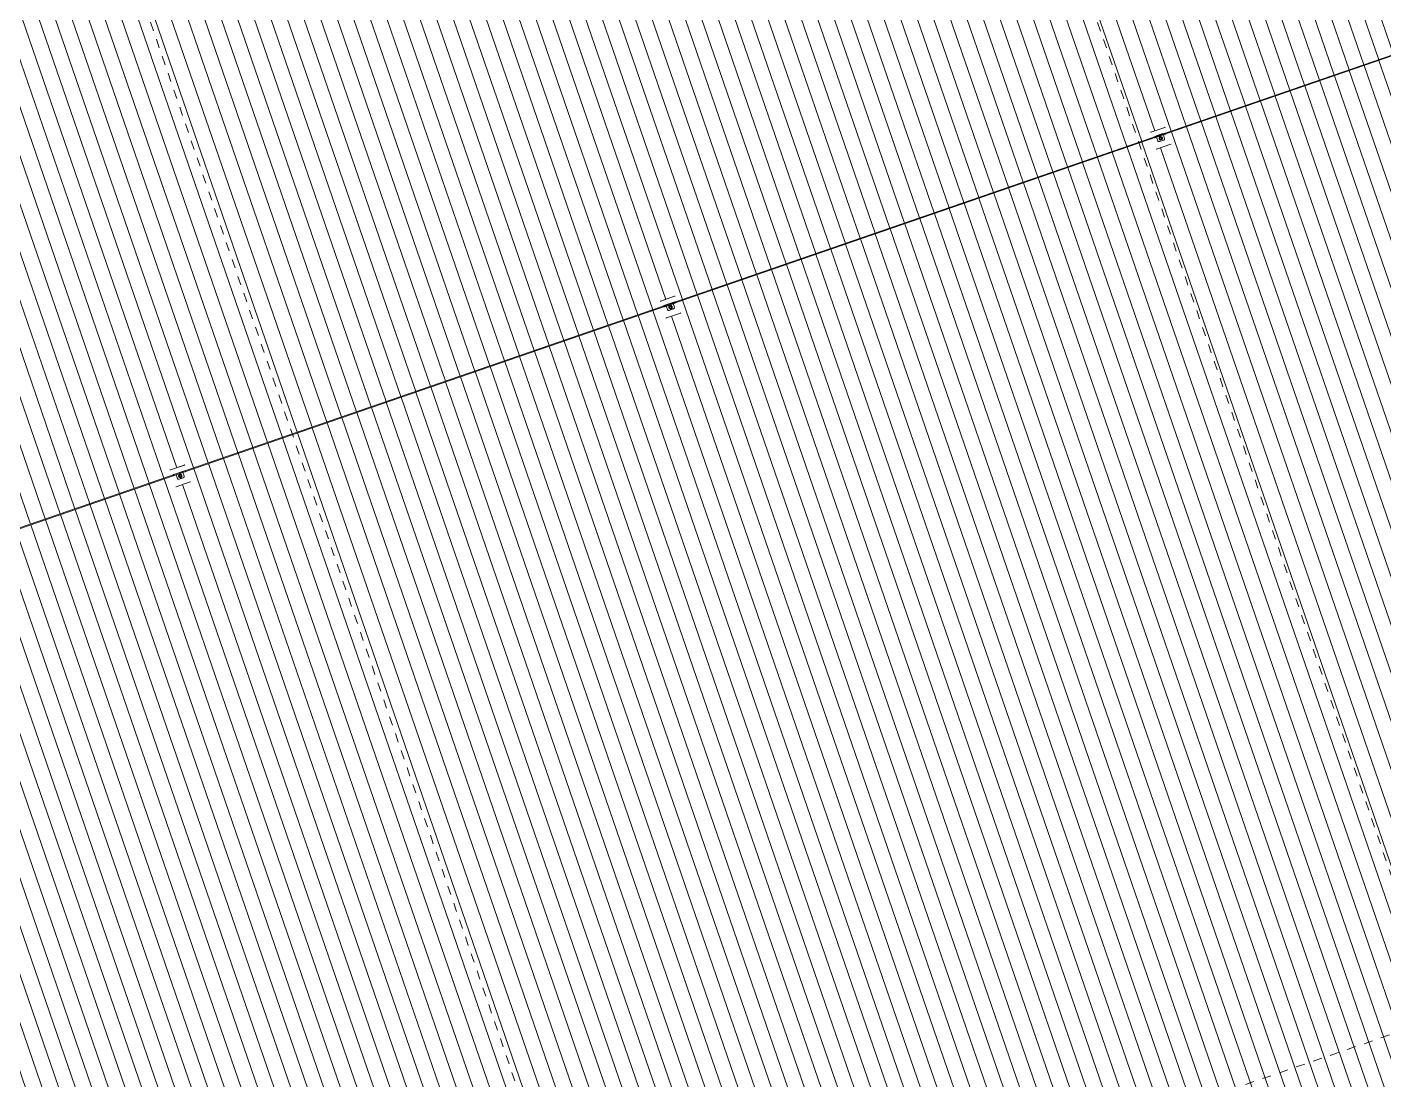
# Model space of a CAD drawing. Header units: metres. Extents: x -2477 to -2336, y 3945 to 4052.
# Drawn here: x -2385.2 to -2370.05, y 3983.25 to 3995 of the extents above; entities that cross this region are included whole.
import ezdxf

# ---------------------------------------------------------------- set-up
doc = ezdxf.new("R2010")
doc.units = ezdxf.units.M
doc.linetypes.add('Grid Line', pattern=[0.021, 0.012, -0.003, 0.003, -0.003])
for name, color, linetype, lineweight in [('A-ROOF-PATT', 132, 'Continuous', 5), ('Q-SPCQ', 91, 'Continuous', 5), ('S-GRID', 1, 'Continuous', 5)]:
    doc.layers.add(name, color=color, linetype=linetype, lineweight=lineweight)

# ---------------------------------------------------------------- blocks, each defined once
blk = doc.blocks.new('Static Line_Sayfa_Metal Deck_Pan Mount - Up to 15 _ pitch - Max 2 Users-1845874-ROOF - Part A')
at = {"layer": 'Q-SPCQ'}
for p, q in [((-2350.648, 4001.334), (-2438.25, 3971.17)), ((-2438.248, 3971.163), (-2350.645, 4001.327)), ((-2372.49, 3993.88), (-2372.487, 3993.882)), ((-2372.653, 3993.825), (-2372.649, 3993.825)), ((-2372.647, 3993.826), (-2372.651, 3993.826)), ((-2372.648, 3993.825), (-2372.491, 3993.879)), ((-2372.493, 3993.879), (-2372.646, 3993.826)), ((-2372.612, 3993.774), (-2372.616, 3993.772)), ((-2372.616, 3993.771), (-2372.616, 3993.772)), ((-2372.614, 3993.766), (-2372.616, 3993.772)), ((-2372.612, 3993.762), (-2372.614, 3993.766)), ((-2372.612, 3993.762), (-2372.608, 3993.762)), ((-2372.49, 3993.816), (-2372.61, 3993.775)), ((-2372.606, 3993.763), (-2372.486, 3993.804)), ((-2372.513, 3993.81), (-2372.588, 3993.784)), ((-2372.588, 3993.784), (-2372.588, 3993.784)), ((-2372.588, 3993.784), (-2372.588, 3993.782)), ((-2372.57, 3993.731), (-2372.584, 3993.771)), ((-2372.57, 3993.731), (-2372.57, 3993.731)), ((-2372.556, 3993.751), (-2372.556, 3993.751)), ((-2372.551, 3993.722), (-2372.504, 3993.738)), ((-2372.548, 3993.754), (-2372.548, 3993.753)), ((-2372.546, 3993.754), (-2372.546, 3993.754)), ((-2372.527, 3993.76), (-2372.527, 3993.76)), ((-2372.526, 3993.761), (-2372.526, 3993.762)), ((-2372.518, 3993.764), (-2372.518, 3993.764)), ((-2372.512, 3993.808), (-2372.512, 3993.81)), ((-2372.513, 3993.81), (-2372.512, 3993.81)), ((-2372.508, 3993.797), (-2372.494, 3993.757)), ((-2372.489, 3993.881), (-2372.492, 3993.879)), ((-2372.483, 3993.817), (-2372.488, 3993.817)), ((-2372.484, 3993.805), (-2372.48, 3993.807)), ((-2372.483, 3993.817), (-2372.482, 3993.812)), ((-2372.483, 3993.817), (-2372.483, 3993.817)), ((-2372.481, 3993.812), (-2372.48, 3993.807)), ((-2372.584, 3993.637), (-2372.588, 3993.637)), ((-2372.426, 3993.691), (-2372.583, 3993.637)), ((-2372.422, 3993.694), (-2372.425, 3993.691)), ((-2378.122, 3991.941), (-2378.126, 3991.941)), ((-2378.126, 3991.94), (-2378.124, 3991.94)), ((-2378.123, 3991.94), (-2377.966, 3991.994)), ((-2377.968, 3991.994), (-2378.121, 3991.941)), ((-2377.965, 3991.931), (-2378.085, 3991.89)), ((-2378.081, 3991.877), (-2377.961, 3991.919)), ((-2377.988, 3991.925), (-2378.063, 3991.899)), ((-2377.988, 3991.925), (-2377.987, 3991.924)), ((-2377.987, 3991.923), (-2377.987, 3991.924)), ((-2377.964, 3991.996), (-2377.967, 3991.994)), ((-2377.965, 3991.995), (-2377.962, 3991.997)), ((-2377.958, 3991.932), (-2377.963, 3991.931)), ((-2377.959, 3991.92), (-2377.955, 3991.922)), ((-2377.958, 3991.932), (-2377.957, 3991.927)), ((-2377.958, 3991.932), (-2377.958, 3991.931)), ((-2377.956, 3991.927), (-2377.955, 3991.922)), ((-2378.087, 3991.889), (-2378.091, 3991.886)), ((-2378.091, 3991.886), (-2378.091, 3991.886)), ((-2378.089, 3991.881), (-2378.091, 3991.886)), ((-2378.087, 3991.876), (-2378.089, 3991.881)), ((-2378.087, 3991.876), (-2378.083, 3991.877)), ((-2378.063, 3991.898), (-2378.063, 3991.898)), ((-2378.063, 3991.898), (-2378.063, 3991.897)), ((-2378.045, 3991.846), (-2378.059, 3991.886)), ((-2377.901, 3991.806), (-2378.058, 3991.752)), ((-2378.045, 3991.846), (-2378.045, 3991.846)), ((-2378.031, 3991.866), (-2378.031, 3991.866)), ((-2378.026, 3991.836), (-2377.979, 3991.853)), ((-2378.023, 3991.869), (-2378.023, 3991.868)), ((-2378.021, 3991.869), (-2378.021, 3991.868)), ((-2378.002, 3991.875), (-2378.002, 3991.875)), ((-2378.001, 3991.876), (-2378.001, 3991.876)), ((-2377.993, 3991.879), (-2377.993, 3991.879)), ((-2377.983, 3991.912), (-2377.969, 3991.872)), ((-2377.897, 3991.809), (-2377.9, 3991.806)), ((-2378.059, 3991.752), (-2378.063, 3991.752)), ((-2383.598, 3990.055), (-2383.441, 3990.109)), ((-2383.443, 3990.109), (-2383.597, 3990.056)), ((-2383.439, 3990.111), (-2383.442, 3990.109)), ((-2383.44, 3990.109), (-2383.437, 3990.112)), ((-2383.603, 3990.055), (-2383.599, 3990.055)), ((-2383.597, 3990.055), (-2383.601, 3990.055)), ((-2383.562, 3990.003), (-2383.566, 3990.001)), ((-2383.566, 3990.001), (-2383.566, 3990.001)), ((-2383.564, 3989.996), (-2383.566, 3990.001)), ((-2383.562, 3989.991), (-2383.564, 3989.996)), ((-2383.562, 3989.991), (-2383.558, 3989.992)), ((-2383.44, 3990.046), (-2383.56, 3990.004)), ((-2383.556, 3989.992), (-2383.436, 3990.033)), ((-2383.463, 3990.039), (-2383.538, 3990.013)), ((-2383.538, 3990.013), (-2383.538, 3990.013)), ((-2383.538, 3990.013), (-2383.538, 3990.012)), ((-2383.52, 3989.96), (-2383.534, 3990)), ((-2383.52, 3989.961), (-2383.52, 3989.96)), ((-2383.506, 3989.981), (-2383.506, 3989.981)), ((-2383.501, 3989.951), (-2383.454, 3989.967)), ((-2383.498, 3989.983), (-2383.498, 3989.983)), ((-2383.496, 3989.983), (-2383.496, 3989.983)), ((-2383.477, 3989.99), (-2383.477, 3989.99)), ((-2383.476, 3989.991), (-2383.476, 3989.991)), ((-2383.468, 3989.994), (-2383.468, 3989.994)), ((-2383.462, 3990.038), (-2383.463, 3990.039)), ((-2383.463, 3990.039), (-2383.462, 3990.039)), ((-2383.458, 3990.026), (-2383.444, 3989.986)), ((-2383.433, 3990.047), (-2383.438, 3990.046)), ((-2383.434, 3990.034), (-2383.43, 3990.037)), ((-2383.433, 3990.047), (-2383.432, 3990.041)), ((-2383.433, 3990.047), (-2383.433, 3990.046)), ((-2383.432, 3990.041), (-2383.43, 3990.037)), ((-2383.534, 3989.866), (-2383.538, 3989.866)), ((-2383.376, 3989.921), (-2383.533, 3989.867)), ((-2383.372, 3989.923), (-2383.375, 3989.921))]:
    blk.add_line(p, q, dxfattribs=at)
at = {"layer": 'Q-SPCQ', "flags": 128}
for points in [[(-2372.612, 3993.774), (-2372.612, 3993.774), (-2372.611, 3993.774), (-2372.611, 3993.774), (-2372.611, 3993.775), (-2372.61, 3993.775), (-2372.61, 3993.775)], [(-2372.606, 3993.763), (-2372.606, 3993.762), (-2372.606, 3993.762), (-2372.607, 3993.762), (-2372.607, 3993.762), (-2372.608, 3993.762), (-2372.608, 3993.762)], [(-2372.548, 3993.753), (-2372.548, 3993.753), (-2372.547, 3993.752), (-2372.547, 3993.752), (-2372.547, 3993.752), (-2372.547, 3993.751), (-2372.547, 3993.751), (-2372.546, 3993.75), (-2372.546, 3993.75), (-2372.546, 3993.75), (-2372.545, 3993.749), (-2372.545, 3993.749), (-2372.545, 3993.749), (-2372.544, 3993.748), (-2372.544, 3993.748), (-2372.544, 3993.748), (-2372.543, 3993.747), (-2372.543, 3993.747), (-2372.543, 3993.747), (-2372.542, 3993.747), (-2372.542, 3993.746), (-2372.541, 3993.746), (-2372.541, 3993.746), (-2372.54, 3993.746), (-2372.54, 3993.746), (-2372.539, 3993.746), (-2372.539, 3993.746), (-2372.539, 3993.746), (-2372.538, 3993.745), (-2372.538, 3993.745), (-2372.537, 3993.745), (-2372.537, 3993.745), (-2372.536, 3993.745), (-2372.536, 3993.745), (-2372.535, 3993.745), (-2372.535, 3993.746), (-2372.534, 3993.746), (-2372.534, 3993.746), (-2372.533, 3993.746), (-2372.533, 3993.746), (-2372.533, 3993.746)], [(-2372.546, 3993.754), (-2372.546, 3993.753), (-2372.545, 3993.753), (-2372.545, 3993.753), (-2372.545, 3993.752), (-2372.545, 3993.752), (-2372.545, 3993.752), (-2372.545, 3993.751), (-2372.544, 3993.751), (-2372.544, 3993.751), (-2372.544, 3993.75), (-2372.544, 3993.75), (-2372.543, 3993.75), (-2372.543, 3993.75), (-2372.543, 3993.749), (-2372.542, 3993.749), (-2372.542, 3993.749), (-2372.542, 3993.749), (-2372.541, 3993.748), (-2372.541, 3993.748), (-2372.541, 3993.748), (-2372.54, 3993.748), (-2372.54, 3993.748), (-2372.54, 3993.748), (-2372.539, 3993.747), (-2372.539, 3993.747), (-2372.538, 3993.747), (-2372.538, 3993.747), (-2372.538, 3993.747), (-2372.537, 3993.747), (-2372.537, 3993.747), (-2372.537, 3993.747), (-2372.536, 3993.747), (-2372.536, 3993.747), (-2372.535, 3993.747), (-2372.535, 3993.747), (-2372.535, 3993.747), (-2372.534, 3993.747), (-2372.534, 3993.747), (-2372.534, 3993.748), (-2372.533, 3993.748)], [(-2372.533, 3993.746), (-2372.532, 3993.746), (-2372.532, 3993.746), (-2372.532, 3993.747), (-2372.531, 3993.747), (-2372.531, 3993.747), (-2372.53, 3993.747), (-2372.53, 3993.747), (-2372.53, 3993.748), (-2372.529, 3993.748), (-2372.529, 3993.748), (-2372.528, 3993.749), (-2372.528, 3993.749), (-2372.528, 3993.749), (-2372.528, 3993.75), (-2372.527, 3993.75), (-2372.527, 3993.75), (-2372.527, 3993.751), (-2372.526, 3993.751), (-2372.526, 3993.752), (-2372.526, 3993.752), (-2372.526, 3993.753), (-2372.526, 3993.753), (-2372.526, 3993.753), (-2372.525, 3993.754), (-2372.525, 3993.754), (-2372.525, 3993.755), (-2372.525, 3993.755), (-2372.525, 3993.756), (-2372.525, 3993.756), (-2372.525, 3993.757), (-2372.525, 3993.757), (-2372.525, 3993.758), (-2372.525, 3993.758), (-2372.525, 3993.759), (-2372.525, 3993.759), (-2372.525, 3993.759), (-2372.525, 3993.76), (-2372.525, 3993.76), (-2372.526, 3993.761), (-2372.526, 3993.761)], [(-2372.533, 3993.748), (-2372.533, 3993.748), (-2372.533, 3993.748), (-2372.532, 3993.748), (-2372.532, 3993.748), (-2372.532, 3993.748), (-2372.531, 3993.749), (-2372.531, 3993.749), (-2372.531, 3993.749), (-2372.53, 3993.749), (-2372.53, 3993.75), (-2372.53, 3993.75), (-2372.53, 3993.75), (-2372.529, 3993.75), (-2372.529, 3993.751), (-2372.529, 3993.751), (-2372.529, 3993.751), (-2372.528, 3993.752), (-2372.528, 3993.752), (-2372.528, 3993.752), (-2372.528, 3993.753), (-2372.528, 3993.753), (-2372.528, 3993.753), (-2372.527, 3993.754), (-2372.527, 3993.754), (-2372.527, 3993.754), (-2372.527, 3993.755), (-2372.527, 3993.755), (-2372.527, 3993.756), (-2372.527, 3993.756), (-2372.527, 3993.756), (-2372.527, 3993.757), (-2372.527, 3993.757), (-2372.527, 3993.758), (-2372.527, 3993.758), (-2372.527, 3993.758), (-2372.527, 3993.759), (-2372.527, 3993.759), (-2372.527, 3993.76), (-2372.527, 3993.76), (-2372.527, 3993.76)], [(-2372.49, 3993.816), (-2372.49, 3993.816), (-2372.489, 3993.816), (-2372.489, 3993.817), (-2372.488, 3993.817), (-2372.488, 3993.817), (-2372.488, 3993.817)], [(-2372.484, 3993.805), (-2372.484, 3993.805), (-2372.484, 3993.804), (-2372.485, 3993.804), (-2372.485, 3993.804), (-2372.485, 3993.804), (-2372.486, 3993.804)], [(-2377.965, 3991.931), (-2377.965, 3991.931), (-2377.964, 3991.931), (-2377.964, 3991.931), (-2377.963, 3991.931), (-2377.963, 3991.931), (-2377.963, 3991.931)], [(-2377.959, 3991.92), (-2377.959, 3991.919), (-2377.959, 3991.919), (-2377.96, 3991.919), (-2377.96, 3991.919), (-2377.96, 3991.919), (-2377.961, 3991.919)], [(-2378.087, 3991.889), (-2378.087, 3991.889), (-2378.086, 3991.889), (-2378.086, 3991.889), (-2378.086, 3991.889), (-2378.085, 3991.89), (-2378.085, 3991.89)], [(-2378.081, 3991.877), (-2378.081, 3991.877), (-2378.081, 3991.877), (-2378.082, 3991.877), (-2378.082, 3991.877), (-2378.083, 3991.877), (-2378.083, 3991.877)], [(-2378.023, 3991.868), (-2378.023, 3991.868), (-2378.022, 3991.867), (-2378.022, 3991.867), (-2378.022, 3991.866), (-2378.022, 3991.866), (-2378.022, 3991.866), (-2378.021, 3991.865), (-2378.021, 3991.865), (-2378.021, 3991.864), (-2378.02, 3991.864), (-2378.02, 3991.864), (-2378.02, 3991.863), (-2378.019, 3991.863), (-2378.019, 3991.863), (-2378.019, 3991.862), (-2378.018, 3991.862), (-2378.018, 3991.862), (-2378.018, 3991.862), (-2378.017, 3991.861), (-2378.017, 3991.861), (-2378.016, 3991.861), (-2378.016, 3991.861), (-2378.015, 3991.861), (-2378.015, 3991.861), (-2378.014, 3991.86), (-2378.014, 3991.86), (-2378.014, 3991.86), (-2378.013, 3991.86), (-2378.013, 3991.86), (-2378.012, 3991.86), (-2378.012, 3991.86), (-2378.011, 3991.86), (-2378.011, 3991.86), (-2378.01, 3991.86), (-2378.01, 3991.86), (-2378.009, 3991.86), (-2378.009, 3991.861), (-2378.008, 3991.861), (-2378.008, 3991.861), (-2378.008, 3991.861)], [(-2378.021, 3991.868), (-2378.021, 3991.868), (-2378.021, 3991.868), (-2378.02, 3991.867), (-2378.02, 3991.867), (-2378.02, 3991.867), (-2378.02, 3991.866), (-2378.02, 3991.866), (-2378.019, 3991.866), (-2378.019, 3991.865), (-2378.019, 3991.865), (-2378.019, 3991.865), (-2378.018, 3991.865), (-2378.018, 3991.864), (-2378.018, 3991.864), (-2378.017, 3991.864), (-2378.017, 3991.864), (-2378.017, 3991.863), (-2378.016, 3991.863), (-2378.016, 3991.863), (-2378.016, 3991.863), (-2378.015, 3991.863), (-2378.015, 3991.863), (-2378.015, 3991.862), (-2378.014, 3991.862), (-2378.014, 3991.862), (-2378.014, 3991.862), (-2378.013, 3991.862), (-2378.013, 3991.862), (-2378.012, 3991.862), (-2378.012, 3991.862), (-2378.012, 3991.862), (-2378.011, 3991.862), (-2378.011, 3991.862), (-2378.01, 3991.862), (-2378.01, 3991.862), (-2378.01, 3991.862), (-2378.009, 3991.862), (-2378.009, 3991.862), (-2378.009, 3991.862), (-2378.008, 3991.862)], [(-2378.008, 3991.861), (-2378.007, 3991.861), (-2378.007, 3991.861), (-2378.007, 3991.861), (-2378.006, 3991.862), (-2378.006, 3991.862), (-2378.005, 3991.862), (-2378.005, 3991.862), (-2378.005, 3991.863), (-2378.004, 3991.863), (-2378.004, 3991.863), (-2378.004, 3991.863), (-2378.003, 3991.864), (-2378.003, 3991.864), (-2378.003, 3991.865), (-2378.002, 3991.865), (-2378.002, 3991.865), (-2378.002, 3991.866), (-2378.002, 3991.866), (-2378.001, 3991.866), (-2378.001, 3991.867), (-2378.001, 3991.867), (-2378.001, 3991.868), (-2378.001, 3991.868), (-2378, 3991.869), (-2378, 3991.869), (-2378, 3991.87), (-2378, 3991.87), (-2378, 3991.87), (-2378, 3991.871), (-2378, 3991.871), (-2378, 3991.872), (-2378, 3991.872), (-2378, 3991.873), (-2378, 3991.873), (-2378, 3991.874), (-2378, 3991.874), (-2378, 3991.875), (-2378, 3991.875), (-2378.001, 3991.876), (-2378.001, 3991.876)], [(-2378.008, 3991.862), (-2378.008, 3991.863), (-2378.008, 3991.863), (-2378.007, 3991.863), (-2378.007, 3991.863), (-2378.007, 3991.863), (-2378.006, 3991.863), (-2378.006, 3991.864), (-2378.006, 3991.864), (-2378.005, 3991.864), (-2378.005, 3991.864), (-2378.005, 3991.865), (-2378.005, 3991.865), (-2378.004, 3991.865), (-2378.004, 3991.865), (-2378.004, 3991.866), (-2378.004, 3991.866), (-2378.003, 3991.866), (-2378.003, 3991.867), (-2378.003, 3991.867), (-2378.003, 3991.867), (-2378.003, 3991.868), (-2378.003, 3991.868), (-2378.002, 3991.869), (-2378.002, 3991.869), (-2378.002, 3991.869), (-2378.002, 3991.87), (-2378.002, 3991.87), (-2378.002, 3991.87), (-2378.002, 3991.871), (-2378.002, 3991.871), (-2378.002, 3991.872), (-2378.002, 3991.872), (-2378.002, 3991.872), (-2378.002, 3991.873), (-2378.002, 3991.873), (-2378.002, 3991.874), (-2378.002, 3991.874), (-2378.002, 3991.874), (-2378.002, 3991.875), (-2378.002, 3991.875)], [(-2383.562, 3990.003), (-2383.562, 3990.004), (-2383.561, 3990.004), (-2383.561, 3990.004), (-2383.561, 3990.004), (-2383.56, 3990.004), (-2383.56, 3990.004)], [(-2383.556, 3989.992), (-2383.556, 3989.992), (-2383.556, 3989.992), (-2383.557, 3989.992), (-2383.557, 3989.992), (-2383.558, 3989.992), (-2383.558, 3989.992)], [(-2383.498, 3989.983), (-2383.498, 3989.982), (-2383.497, 3989.982), (-2383.497, 3989.982), (-2383.497, 3989.981), (-2383.497, 3989.981), (-2383.497, 3989.98), (-2383.496, 3989.98), (-2383.496, 3989.98), (-2383.496, 3989.979), (-2383.495, 3989.979), (-2383.495, 3989.978), (-2383.495, 3989.978), (-2383.494, 3989.978), (-2383.494, 3989.978), (-2383.494, 3989.977), (-2383.493, 3989.977), (-2383.493, 3989.977), (-2383.493, 3989.977), (-2383.492, 3989.976), (-2383.492, 3989.976), (-2383.491, 3989.976), (-2383.491, 3989.976), (-2383.49, 3989.976), (-2383.49, 3989.975), (-2383.49, 3989.975), (-2383.489, 3989.975), (-2383.489, 3989.975), (-2383.488, 3989.975), (-2383.488, 3989.975), (-2383.487, 3989.975), (-2383.487, 3989.975), (-2383.486, 3989.975), (-2383.486, 3989.975), (-2383.485, 3989.975), (-2383.485, 3989.975), (-2383.484, 3989.975), (-2383.484, 3989.975), (-2383.483, 3989.975), (-2383.483, 3989.976), (-2383.483, 3989.976)], [(-2383.496, 3989.983), (-2383.496, 3989.983), (-2383.496, 3989.983), (-2383.495, 3989.982), (-2383.495, 3989.982), (-2383.495, 3989.981), (-2383.495, 3989.981), (-2383.495, 3989.981), (-2383.494, 3989.981), (-2383.494, 3989.98), (-2383.494, 3989.98), (-2383.494, 3989.98), (-2383.493, 3989.979), (-2383.493, 3989.979), (-2383.493, 3989.979), (-2383.492, 3989.979), (-2383.492, 3989.978), (-2383.492, 3989.978), (-2383.491, 3989.978), (-2383.491, 3989.978), (-2383.491, 3989.978), (-2383.49, 3989.977), (-2383.49, 3989.977), (-2383.49, 3989.977), (-2383.489, 3989.977), (-2383.489, 3989.977), (-2383.489, 3989.977), (-2383.488, 3989.977), (-2383.488, 3989.977), (-2383.487, 3989.977), (-2383.487, 3989.977), (-2383.487, 3989.977), (-2383.486, 3989.977), (-2383.486, 3989.977), (-2383.485, 3989.977), (-2383.485, 3989.977), (-2383.485, 3989.977), (-2383.484, 3989.977), (-2383.484, 3989.977), (-2383.484, 3989.977), (-2383.483, 3989.977)], [(-2383.483, 3989.976), (-2383.482, 3989.976), (-2383.482, 3989.976), (-2383.482, 3989.976), (-2383.481, 3989.976), (-2383.481, 3989.977), (-2383.48, 3989.977), (-2383.48, 3989.977), (-2383.48, 3989.977), (-2383.479, 3989.978), (-2383.479, 3989.978), (-2383.479, 3989.978), (-2383.478, 3989.979), (-2383.478, 3989.979), (-2383.478, 3989.979), (-2383.477, 3989.98), (-2383.477, 3989.98), (-2383.477, 3989.98), (-2383.477, 3989.981), (-2383.476, 3989.981), (-2383.476, 3989.982), (-2383.476, 3989.982), (-2383.476, 3989.983), (-2383.476, 3989.983), (-2383.475, 3989.983), (-2383.475, 3989.984), (-2383.475, 3989.984), (-2383.475, 3989.985), (-2383.475, 3989.985), (-2383.475, 3989.986), (-2383.475, 3989.986), (-2383.475, 3989.987), (-2383.475, 3989.987), (-2383.475, 3989.988), (-2383.475, 3989.988), (-2383.475, 3989.989), (-2383.475, 3989.989), (-2383.475, 3989.989), (-2383.475, 3989.99), (-2383.476, 3989.99), (-2383.476, 3989.991)], [(-2383.483, 3989.977), (-2383.483, 3989.977), (-2383.483, 3989.978), (-2383.482, 3989.978), (-2383.482, 3989.978), (-2383.482, 3989.978), (-2383.481, 3989.978), (-2383.481, 3989.978), (-2383.481, 3989.979), (-2383.48, 3989.979), (-2383.48, 3989.979), (-2383.48, 3989.979), (-2383.48, 3989.98), (-2383.479, 3989.98), (-2383.479, 3989.98), (-2383.479, 3989.981), (-2383.479, 3989.981), (-2383.478, 3989.981), (-2383.478, 3989.982), (-2383.478, 3989.982), (-2383.478, 3989.982), (-2383.478, 3989.983), (-2383.478, 3989.983), (-2383.477, 3989.983), (-2383.477, 3989.984), (-2383.477, 3989.984), (-2383.477, 3989.984), (-2383.477, 3989.985), (-2383.477, 3989.985), (-2383.477, 3989.986), (-2383.477, 3989.986), (-2383.477, 3989.986), (-2383.477, 3989.987), (-2383.477, 3989.987), (-2383.477, 3989.988), (-2383.477, 3989.988), (-2383.477, 3989.988), (-2383.477, 3989.989), (-2383.477, 3989.989), (-2383.477, 3989.989), (-2383.477, 3989.99)], [(-2383.44, 3990.046), (-2383.44, 3990.046), (-2383.439, 3990.046), (-2383.439, 3990.046), (-2383.438, 3990.046), (-2383.438, 3990.046), (-2383.438, 3990.046)], [(-2383.434, 3990.034), (-2383.434, 3990.034), (-2383.434, 3990.034), (-2383.435, 3990.034), (-2383.435, 3990.034), (-2383.435, 3990.034), (-2383.436, 3990.033)]]:
    blk.add_lwpolyline(points, dxfattribs=at)
at = {"layer": 'Q-SPCQ'}
for centre, major_axis, ratio, start_param, end_param in [((-2372.648, 3993.825), (0.000946, 0.000326), 0.087156, 3.393753, 4.71239), ((-2372.646, 3993.826), (0.000946, 0.000326), 0.087156, 4.492617, 4.71239), ((-2372.646, 3993.826), (0.000946, 0.000326), 0.087156, 3.393753, 3.833298), ((-2372.647, 3993.761), (0.0662, 0.0228), 0.087156, 0.229392, 0.458783), ((-2372.556, 3993.736), (0.0142, 0.0049), 0.996195, 3.141593, 4.712382), ((-2372.537, 3993.758), (0.0188, 0.0065), 0.996195, 1.570789, 3.141586), ((-2372.537, 3993.758), (0.0188, 0.0065), 0.996195, 2.429112, 3.141586), ((-2372.537, 3993.758), (0.0188, 0.0065), 0.996195, 3.141593, 4.712382), ((-2372.537, 3993.758), (0.0188, 0.0065), 0.996195, 1.570789, 2.356187), ((-2372.537, 3993.758), (0.0111, 0.0038), 0.996195, 1.570789, 3.141586), ((-2372.537, 3993.758), (0.0111, 0.0038), 0.996195, 3.141593, 4.712382), ((-2372.537, 3993.758), (0.0188, 0.0065), 0.996195, 0.054439, 1.570789), ((-2372.537, 3993.758), (0.0188, 0.0065), 0.996195, 0, 1.570789), ((-2372.537, 3993.758), (0.0111, 0.0038), 0.996195, 0, 1.570789), ((-2372.537, 3993.758), (0.0111, 0.0038), 0.996195, 4.712382, 6.283178), ((-2372.537, 3993.758), (0.0188, 0.0065), 0.996195, 4.712382, 6.283178), ((-2372.452, 3993.827), (0.0662, 0.0228), 0.087156, 2.68281, 2.912202), ((-2372.508, 3993.752), (0.0142, 0.0049), 0.996195, 4.712382, 6.283178), ((-2372.509, 3993.752), (0.0142, 0.0049), 0.996195, 5.565, 5.954159), ((-2372.493, 3993.879), (0.000946, 0.000326), 0.087156, 4.71239, 4.932162), ((-2372.493, 3993.879), (0.000946, 0.000326), 0.087156, 5.591481, 6.031026), ((-2372.491, 3993.879), (0.000946, 0.000326), 0.087156, 4.71239, 6.031026), ((-2372.583, 3993.637), (0.000946, 0.000326), 0.087156, 3.393753, 4.71239), ((-2372.556, 3993.736), (0.0142, 0.0049), 0.996195, 3.403385, 4.14751), ((-2372.426, 3993.691), (0.000946, 0.000326), 0.087156, 4.71239, 6.031026), ((-2378.123, 3991.94), (0.000946, 0.000326), 0.087156, 3.393753, 4.71239), ((-2378.122, 3991.941), (0.000946, 0.000326), 0.087156, 4.492617, 4.71239), ((-2378.122, 3991.941), (0.000946, 0.000326), 0.087156, 3.393753, 3.833298), ((-2377.927, 3991.942), (0.0662, 0.0228), 0.087156, 2.68281, 2.912202), ((-2377.968, 3991.994), (0.000946, 0.000326), 0.087156, 4.71239, 4.932162), ((-2377.968, 3991.994), (0.000946, 0.000326), 0.087156, 5.591481, 6.031026), ((-2377.966, 3991.994), (0.000946, 0.000326), 0.087156, 4.71239, 6.031026), ((-2378.122, 3991.875), (0.0662, 0.0228), 0.087156, 0.229392, 0.458783), ((-2378.031, 3991.85), (0.0142, 0.0049), 0.996195, 3.141593, 4.712382), ((-2378.031, 3991.851), (0.0142, 0.0049), 0.996195, 3.403385, 4.14751), ((-2378.012, 3991.873), (0.0188, 0.0065), 0.996195, 1.570789, 3.141586), ((-2378.012, 3991.872), (0.0188, 0.0065), 0.996195, 1.570789, 3.141586), ((-2378.012, 3991.872), (0.0188, 0.0065), 0.996195, 3.141593, 4.712382), ((-2378.012, 3991.872), (0.0111, 0.0038), 0.996195, 1.570789, 3.141586), ((-2378.012, 3991.872), (0.0111, 0.0038), 0.996195, 3.141593, 4.712382), ((-2378.012, 3991.873), (0.0188, 0.0065), 0.996195, 0, 1.570789), ((-2378.012, 3991.872), (0.0188, 0.0065), 0.996195, 0, 1.570789), ((-2378.012, 3991.872), (0.0111, 0.0038), 0.996195, 0, 1.570789), ((-2378.012, 3991.872), (0.0111, 0.0038), 0.996195, 4.712382, 6.283178), ((-2378.012, 3991.872), (0.0188, 0.0065), 0.996195, 4.712382, 6.283178), ((-2377.983, 3991.867), (0.0142, 0.0049), 0.996195, 4.712382, 6.283178), ((-2377.984, 3991.867), (0.0142, 0.0049), 0.996195, 5.565, 5.954159), ((-2377.901, 3991.806), (0.000946, 0.000326), 0.087156, 4.71239, 6.031026), ((-2378.058, 3991.752), (0.000946, 0.000326), 0.087156, 3.393753, 4.71239), ((-2383.443, 3990.109), (0.000946, 0.000326), 0.087156, 4.71239, 4.932162), ((-2383.443, 3990.109), (0.000946, 0.000326), 0.087156, 5.591481, 6.031026), ((-2383.441, 3990.109), (0.000946, 0.000326), 0.087156, 4.71239, 6.031026), ((-2383.598, 3990.055), (0.000946, 0.000326), 0.087156, 3.393753, 4.71239), ((-2383.597, 3990.056), (0.000946, 0.000326), 0.087156, 4.492617, 4.71239), ((-2383.597, 3990.056), (0.000946, 0.000326), 0.087156, 3.393753, 3.833298), ((-2383.597, 3989.99), (0.0662, 0.0228), 0.087156, 0.229392, 0.458783), ((-2383.506, 3989.965), (0.0142, 0.0049), 0.996195, 3.141593, 4.712382), ((-2383.506, 3989.966), (0.0142, 0.0049), 0.996195, 3.403385, 4.14751), ((-2383.487, 3989.988), (0.0188, 0.0065), 0.996195, 1.570789, 3.141586), ((-2383.487, 3989.987), (0.0188, 0.0065), 0.996195, 1.570789, 3.141586), ((-2383.487, 3989.987), (0.0188, 0.0065), 0.996195, 3.141593, 4.712382), ((-2383.487, 3989.987), (0.0111, 0.0038), 0.996195, 1.570789, 3.141586), ((-2383.487, 3989.987), (0.0111, 0.0038), 0.996195, 3.141593, 4.712382), ((-2383.487, 3989.988), (0.0188, 0.0065), 0.996195, 0, 1.570789), ((-2383.487, 3989.987), (0.0188, 0.0065), 0.996195, 0, 1.570789), ((-2383.487, 3989.987), (0.0111, 0.0038), 0.996195, 0, 1.570789), ((-2383.487, 3989.987), (0.0111, 0.0038), 0.996195, 4.712382, 6.283178), ((-2383.487, 3989.987), (0.0188, 0.0065), 0.996195, 4.712382, 6.283178), ((-2383.402, 3990.057), (0.0662, 0.0228), 0.087156, 2.68281, 2.912202), ((-2383.459, 3989.982), (0.0142, 0.0049), 0.996195, 4.712382, 6.283178), ((-2383.459, 3989.982), (0.0142, 0.0049), 0.996195, 5.565, 5.954159), ((-2383.533, 3989.867), (0.000946, 0.000326), 0.087156, 3.393753, 4.71239), ((-2383.376, 3989.921), (0.000946, 0.000326), 0.087156, 4.71239, 6.031026)]:
    blk.add_ellipse(centre, major_axis=major_axis, ratio=ratio, start_param=start_param, end_param=end_param, dxfattribs=at)

msp = doc.modelspace()

# ---------------------------------------------------------------- hatches: boundary and pattern name
at = {"layer": 'A-ROOF-PATT'}
h = msp.add_hatch(dxfattribs=at)
h.set_pattern_fill('FP_2', color=256, style=0, pattern_type=2)
h.set_pattern_definition([(109, (-11.202, 32.533), (-0.165465751, -0.056974427), [])])
h.paths.add_polyline_path([(-2345.649, 4003.051), (-2345.651, 4003.048), (-2345.65, 4003.05)])
h.paths.add_polyline_path([(-2347.645, 4002.362), (-2347.648, 4002.36), (-2347.647, 4002.361)])
h.paths.add_polyline_path([(-2348.533, 4002.056), (-2348.536, 4002.054), (-2348.534, 4002.056)])
h.paths.add_polyline_path([(-2438.679, 3971.016), (-2438.681, 3971.014), (-2438.68, 3971.016)])
h.paths.add_polyline_path([(-2440.675, 3970.329), (-2440.678, 3970.327), (-2440.678, 3970.328)])
h.paths.add_polyline_path([(-2441.564, 3970.024), (-2441.567, 3970.021), (-2441.565, 3970.023)])
h.paths.add_polyline_path([(-2442.768, 3969.616), (-2442.76, 3969.618), (-2442.767, 3969.617)])
h.paths.add_polyline_path([(-2442.301, 3969.777), (-2442.291, 3969.779), (-2442.3, 3969.777)])
h.paths.add_polyline_path([(-2439.204, 3970.842), (-2439.194, 3970.845), (-2439.203, 3970.843)])
h.paths.add_polyline_path([(-2349.737, 4001.648), (-2349.729, 4001.65), (-2349.736, 4001.649)])
h.paths.add_polyline_path([(-2349.27, 4001.809), (-2349.26, 4001.812), (-2349.269, 4001.809)])
h.paths.add_polyline_path([(-2346.174, 4002.876), (-2346.164, 4002.879), (-2346.173, 4002.877)])
h.paths.add_polyline_path([(-2446.272, 3957.699), (-2397.722, 3974.416), (-2396.789, 3971.706), (-2340.796, 3991.296), (-2344.898, 4003.207), (-2345.402, 4003.034), (-2345.433, 4003.124), (-2346.492, 4002.759), (-2346.495, 4002.757), (-2350.563, 4001.354), (-2350.522, 4001.235), (-2350.526, 4001.234), (-2350.526, 4001.232), (-2350.684, 4001.178), (-2350.684, 4001.178), (-2350.688, 4001.178), (-2350.729, 4001.298), (-2356.039, 3999.47), (-2355.997, 3999.349), (-2356.001, 3999.349), (-2356.001, 3999.347), (-2356.159, 3999.293), (-2356.159, 3999.292), (-2356.163, 3999.293), (-2356.204, 3999.413), (-2361.514, 3997.585), (-2361.472, 3997.464), (-2361.476, 3997.464), (-2361.476, 3997.461), (-2361.634, 3997.407), (-2361.634, 3997.407), (-2361.638, 3997.407), (-2361.679, 3997.528), (-2366.989, 3995.699), (-2366.947, 3995.579), (-2366.951, 3995.579), (-2366.951, 3995.576), (-2367.109, 3995.522), (-2367.109, 3995.522), (-2367.113, 3995.522), (-2367.154, 3995.642), (-2372.464, 3993.814), (-2372.422, 3993.694), (-2372.426, 3993.693), (-2372.426, 3993.691), (-2372.584, 3993.637), (-2372.584, 3993.637), (-2372.588, 3993.637), (-2372.629, 3993.757), (-2377.939, 3991.929), (-2377.897, 3991.809), (-2377.901, 3991.808), (-2377.901, 3991.806), (-2378.059, 3991.752), (-2378.059, 3991.752), (-2378.063, 3991.752), (-2378.104, 3991.872), (-2383.414, 3990.044), (-2383.372, 3989.923), (-2383.376, 3989.923), (-2383.376, 3989.921), (-2383.534, 3989.867), (-2383.534, 3989.866), (-2383.538, 3989.867), (-2383.579, 3989.987), (-2388.889, 3988.159), (-2388.847, 3988.038), (-2388.851, 3988.038), (-2388.851, 3988.035), (-2389.009, 3987.981), (-2389.009, 3987.981), (-2389.013, 3987.981), (-2389.054, 3988.102), (-2394.364, 3986.273), (-2394.322, 3986.153), (-2394.326, 3986.153), (-2394.326, 3986.15), (-2394.484, 3986.096), (-2394.484, 3986.096), (-2394.488, 3986.096), (-2394.529, 3986.216), (-2399.839, 3984.388), (-2399.797, 3984.268), (-2399.801, 3984.267), (-2399.801, 3984.265), (-2399.959, 3984.211), (-2399.959, 3984.211), (-2399.963, 3984.211), (-2400.004, 3984.331), (-2405.314, 3982.503), (-2405.272, 3982.383), (-2405.276, 3982.382), (-2405.276, 3982.38), (-2405.434, 3982.326), (-2405.434, 3982.326), (-2405.438, 3982.326), (-2405.479, 3982.446), (-2410.789, 3980.618), (-2410.747, 3980.497), (-2410.751, 3980.497), (-2410.751, 3980.495), (-2410.909, 3980.441), (-2410.909, 3980.44), (-2410.913, 3980.441), (-2410.954, 3980.561), (-2416.264, 3978.733), (-2416.222, 3978.612), (-2416.226, 3978.612), (-2416.226, 3978.609), (-2416.384, 3978.555), (-2416.384, 3978.555), (-2416.388, 3978.555), (-2416.429, 3978.676), (-2421.739, 3976.847), (-2421.698, 3976.727), (-2421.701, 3976.727), (-2421.701, 3976.724), (-2421.859, 3976.67), (-2421.859, 3976.67), (-2421.863, 3976.67), (-2421.904, 3976.79), (-2427.214, 3974.962), (-2427.173, 3974.842), (-2427.176, 3974.841), (-2427.177, 3974.839), (-2427.334, 3974.785), (-2427.334, 3974.785), (-2427.338, 3974.785), (-2427.38, 3974.905), (-2432.689, 3973.077), (-2432.648, 3972.957), (-2432.651, 3972.956), (-2432.652, 3972.954), (-2432.809, 3972.9), (-2432.809, 3972.9), (-2432.813, 3972.9), (-2432.855, 3973.02), (-2438.164, 3971.192), (-2438.123, 3971.071), (-2438.126, 3971.071), (-2438.127, 3971.069), (-2438.284, 3971.015), (-2438.284, 3971.014), (-2438.288, 3971.015), (-2438.331, 3971.135), (-2438.545, 3971.061), (-2438.577, 3971.05), (-2438.608, 3971.039), (-2438.648, 3971.026), (-2438.729, 3970.998), (-2438.969, 3970.916), (-2439.204, 3970.835), (-2439.245, 3970.82), (-2443.461, 3969.368), (-2443.432, 3969.279), (-2443.952, 3969.1), (-2444.003, 3969.247), (-2443.481, 3969.427), (-2443.464, 3969.377), (-2438.333, 3971.144), (-2438.353, 3971.203), (-2438.348, 3971.201), (-2438.348, 3971.203), (-2438.347, 3971.204), (-2438.19, 3971.257), (-2438.191, 3971.257), (-2438.187, 3971.26), (-2438.167, 3971.199), (-2432.857, 3973.027), (-2432.878, 3973.088), (-2432.873, 3973.086), (-2432.873, 3973.088), (-2432.872, 3973.089), (-2432.715, 3973.142), (-2432.715, 3973.143), (-2432.712, 3973.145), (-2432.692, 3973.084), (-2427.382, 3974.913), (-2427.403, 3974.973), (-2427.398, 3974.971), (-2427.398, 3974.973), (-2427.397, 3974.974), (-2427.24, 3975.027), (-2427.24, 3975.028), (-2427.237, 3975.03), (-2427.217, 3974.97), (-2421.907, 3976.798), (-2421.928, 3976.858), (-2421.923, 3976.856), (-2421.923, 3976.859), (-2421.922, 3976.859), (-2421.765, 3976.913), (-2421.765, 3976.913), (-2421.762, 3976.915), (-2421.742, 3976.855), (-2416.432, 3978.683), (-2416.453, 3978.743), (-2416.448, 3978.741), (-2416.448, 3978.744), (-2416.436, 3978.748), (-2416.29, 3978.798), (-2416.29, 3978.798), (-2416.287, 3978.8), (-2416.267, 3978.74), (-2410.957, 3980.568), (-2410.978, 3980.629), (-2410.973, 3980.627), (-2410.973, 3980.629), (-2410.972, 3980.63), (-2410.815, 3980.683), (-2410.815, 3980.683), (-2410.812, 3980.686), (-2410.792, 3980.625), (-2405.482, 3982.453), (-2405.503, 3982.514), (-2405.498, 3982.512), (-2405.498, 3982.514), (-2405.497, 3982.515), (-2405.34, 3982.568), (-2405.34, 3982.569), (-2405.337, 3982.571), (-2405.316, 3982.51), (-2400.007, 3984.339), (-2400.028, 3984.399), (-2400.023, 3984.397), (-2400.023, 3984.399), (-2400.022, 3984.4), (-2399.865, 3984.453), (-2399.865, 3984.454), (-2399.862, 3984.456), (-2399.841, 3984.396), (-2394.532, 3986.224), (-2394.553, 3986.284), (-2394.548, 3986.282), (-2394.548, 3986.285), (-2394.547, 3986.285), (-2394.39, 3986.339), (-2394.39, 3986.339), (-2394.387, 3986.341), (-2394.366, 3986.281), (-2389.057, 3988.109), (-2389.078, 3988.17), (-2389.073, 3988.167), (-2389.073, 3988.17), (-2389.072, 3988.17), (-2388.915, 3988.224), (-2388.915, 3988.224), (-2388.912, 3988.227), (-2388.891, 3988.166), (-2383.582, 3989.994), (-2383.603, 3990.055), (-2383.598, 3990.053), (-2383.598, 3990.055), (-2383.597, 3990.056), (-2383.44, 3990.109), (-2383.44, 3990.109), (-2383.437, 3990.112), (-2383.416, 3990.051), (-2378.107, 3991.879), (-2378.126, 3991.94), (-2378.123, 3991.938), (-2378.123, 3991.94), (-2378.121, 3991.941), (-2377.965, 3991.994), (-2377.965, 3991.995), (-2377.962, 3991.997), (-2377.941, 3991.936), (-2372.632, 3993.765), (-2372.653, 3993.825), (-2372.648, 3993.823), (-2372.648, 3993.825), (-2372.646, 3993.826), (-2372.49, 3993.879), (-2372.49, 3993.88), (-2372.487, 3993.882), (-2372.466, 3993.822), (-2367.157, 3995.65), (-2367.178, 3995.71), (-2367.173, 3995.708), (-2367.173, 3995.711), (-2367.171, 3995.711), (-2367.015, 3995.765), (-2367.015, 3995.765), (-2367.012, 3995.767), (-2366.991, 3995.707), (-2361.682, 3997.535), (-2361.703, 3997.596), (-2361.698, 3997.593), (-2361.698, 3997.596), (-2361.696, 3997.596), (-2361.54, 3997.65), (-2361.54, 3997.65), (-2361.537, 3997.653), (-2361.516, 3997.592), (-2356.207, 3999.42), (-2356.228, 3999.481), (-2356.223, 3999.479), (-2356.223, 3999.481), (-2356.221, 3999.482), (-2356.065, 3999.535), (-2356.065, 3999.535), (-2356.062, 3999.538), (-2356.041, 3999.477), (-2350.732, 4001.305), (-2350.753, 4001.366), (-2350.748, 4001.364), (-2350.748, 4001.366), (-2350.746, 4001.367), (-2350.59, 4001.42), (-2350.59, 4001.421), (-2350.587, 4001.423), (-2350.565, 4001.362), (-2350.377, 4001.427), (-2350.321, 4001.447), (-2345.436, 4003.132), (-2345.453, 4003.181), (-2344.949, 4003.355), (-2346.35, 4007.43), (-2346.327, 4007.439), (-2346.303, 4007.449), (-2347.927, 4012.168), (-2347.627, 4012.271), (-2345.999, 4007.55), (-2345.998, 4007.55), (-2347.624, 4012.274), (-2452.621, 3976.12), (-2446.268, 3957.701)])

# ---------------------------------------------------------------- linework, layer by layer
at = {"layer": 'S-GRID', "linetype": 'Grid Line'}
for p, q in [((-2363.768, 3967.536), (-2388.356, 4038.942)), ((-2374.671, 3968.484), (-2397.811, 4035.686)), ((-2338.592, 3994.556), (-2467.185, 3950.277))]:
    msp.add_line(p, q, dxfattribs=at)

# ---------------------------------------------------------------- block references
at = {"layer": 'Q-SPCQ'}
msp.add_blockref('Static Line_Sayfa_Metal Deck_Pan Mount - Up to 15 _ pitch - Max 2 Users-1845874-ROOF - Part A', (0, 0), dxfattribs=at)

doc.saveas('drawing.dxf')
